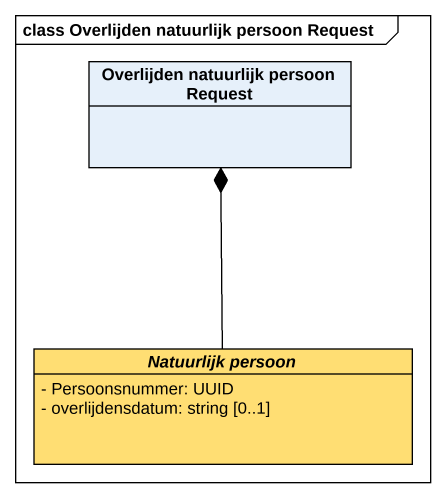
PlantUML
@startuml
mainframe class Overlijden natuurlijk persoon Request
hide circle
hide empty members
skinparam classAttributeIconSize 0
class "Overlijden natuurlijk persoon Request" as Overlijden_natuurlijk
abstract class "Natuurlijk persoon" as Natuurlijk_persoon #FFDE73 {
  - Persoonsnummer: UUID
  - overlijdensdatum: string [0..1]
}
Natuurlijk_persoon -up-* Overlijden_natuurlijk
@enduml
